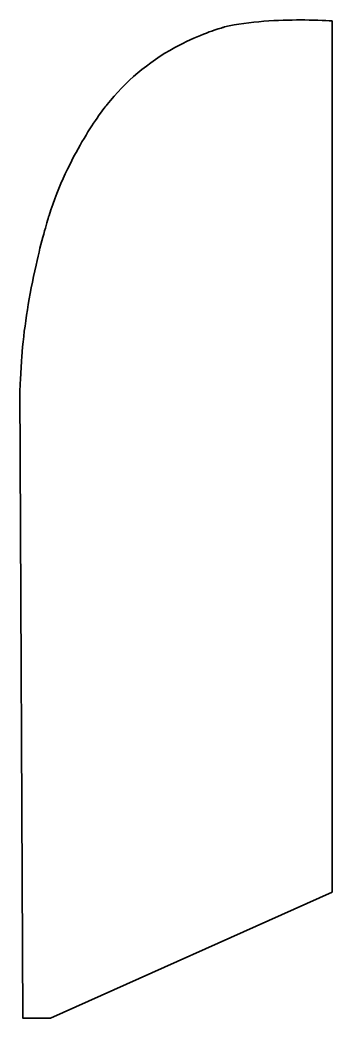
# Model space of a CAD drawing. Extents: x 133 to 769, y 197 to 2232.
import ezdxf

# ---------------------------------------------------------------- set-up
doc = ezdxf.new("R2010")
doc.units = 0
doc.header["$MEASUREMENT"] = 0
doc.layers.add('Thru-cut', color=7, linetype='Continuous', lineweight=0)

msp = doc.modelspace()

# ---------------------------------------------------------------- linework, layer by layer
at = {"layer": 'Thru-cut', "color": 140, "lineweight": 35, "true_color": 0x00aeef}
msp.add_open_spline([(705, 2231.9), (661.9, 2231.9), (600, 2229.4), (550.2, 2217.7), (550.2, 2217.7), (548.8, 2217.3), (548.8, 2217.3), (548.8, 2217.3), (547.5, 2216.8), (547.5, 2216.8), (546.9, 2216.6), (545, 2216.1), (543.3, 2215.5), (529.4, 2211.2), (492.5, 2199.8), (448.8, 2175.7), (394, 2145.5), (347.6, 2106.3), (310.7, 2059.2), (302, 2049.2), (281.7, 2021.4), (259.5, 1983.3), (239.3, 1948.7), (211.3, 1894.5), (192.5, 1833.3), (187.7, 1818.5), (176.7, 1780.8), (165.8, 1732.2), (151.7, 1669.5), (142.2, 1609.9), (137.6, 1555), (137.6, 1555), (137.5, 1554.5), (137.5, 1554.5), (137.5, 1554.5), (137.5, 1553.9), (137.5, 1553.9), (136.8, 1537.5), (133.2, 1480.9), (133.1, 1480.3), (133.1, 1480.3), (133.1, 1479.4), (133.1, 1479.4), (133.1, 1479.4), (138.9, 196.6), (138.9, 196.6), (138.9, 196.6), (195.3, 196.6), (195.3, 196.6), (195.3, 196.6), (769.1, 453.4), (769.1, 453.4), (769.1, 453.4), (769.1, 2229.9), (769.1, 2229.9), (755.1, 2230.7), (727.9, 2231.9), (705, 2231.9)], degree=3, knots=[0, 0, 0, 0, 1, 1, 1, 2, 2, 2, 3, 3, 3, 4, 4, 4, 5, 5, 5, 6, 6, 6, 7, 7, 7, 8, 8, 8, 9, 9, 9, 10, 10, 10, 11, 11, 11, 12, 12, 12, 13, 13, 13, 14, 14, 14, 15, 15, 15, 16, 16, 16, 17, 17, 17, 18, 18, 18, 19, 19, 19, 19], dxfattribs=at)

doc.saveas('drawing.dxf')
